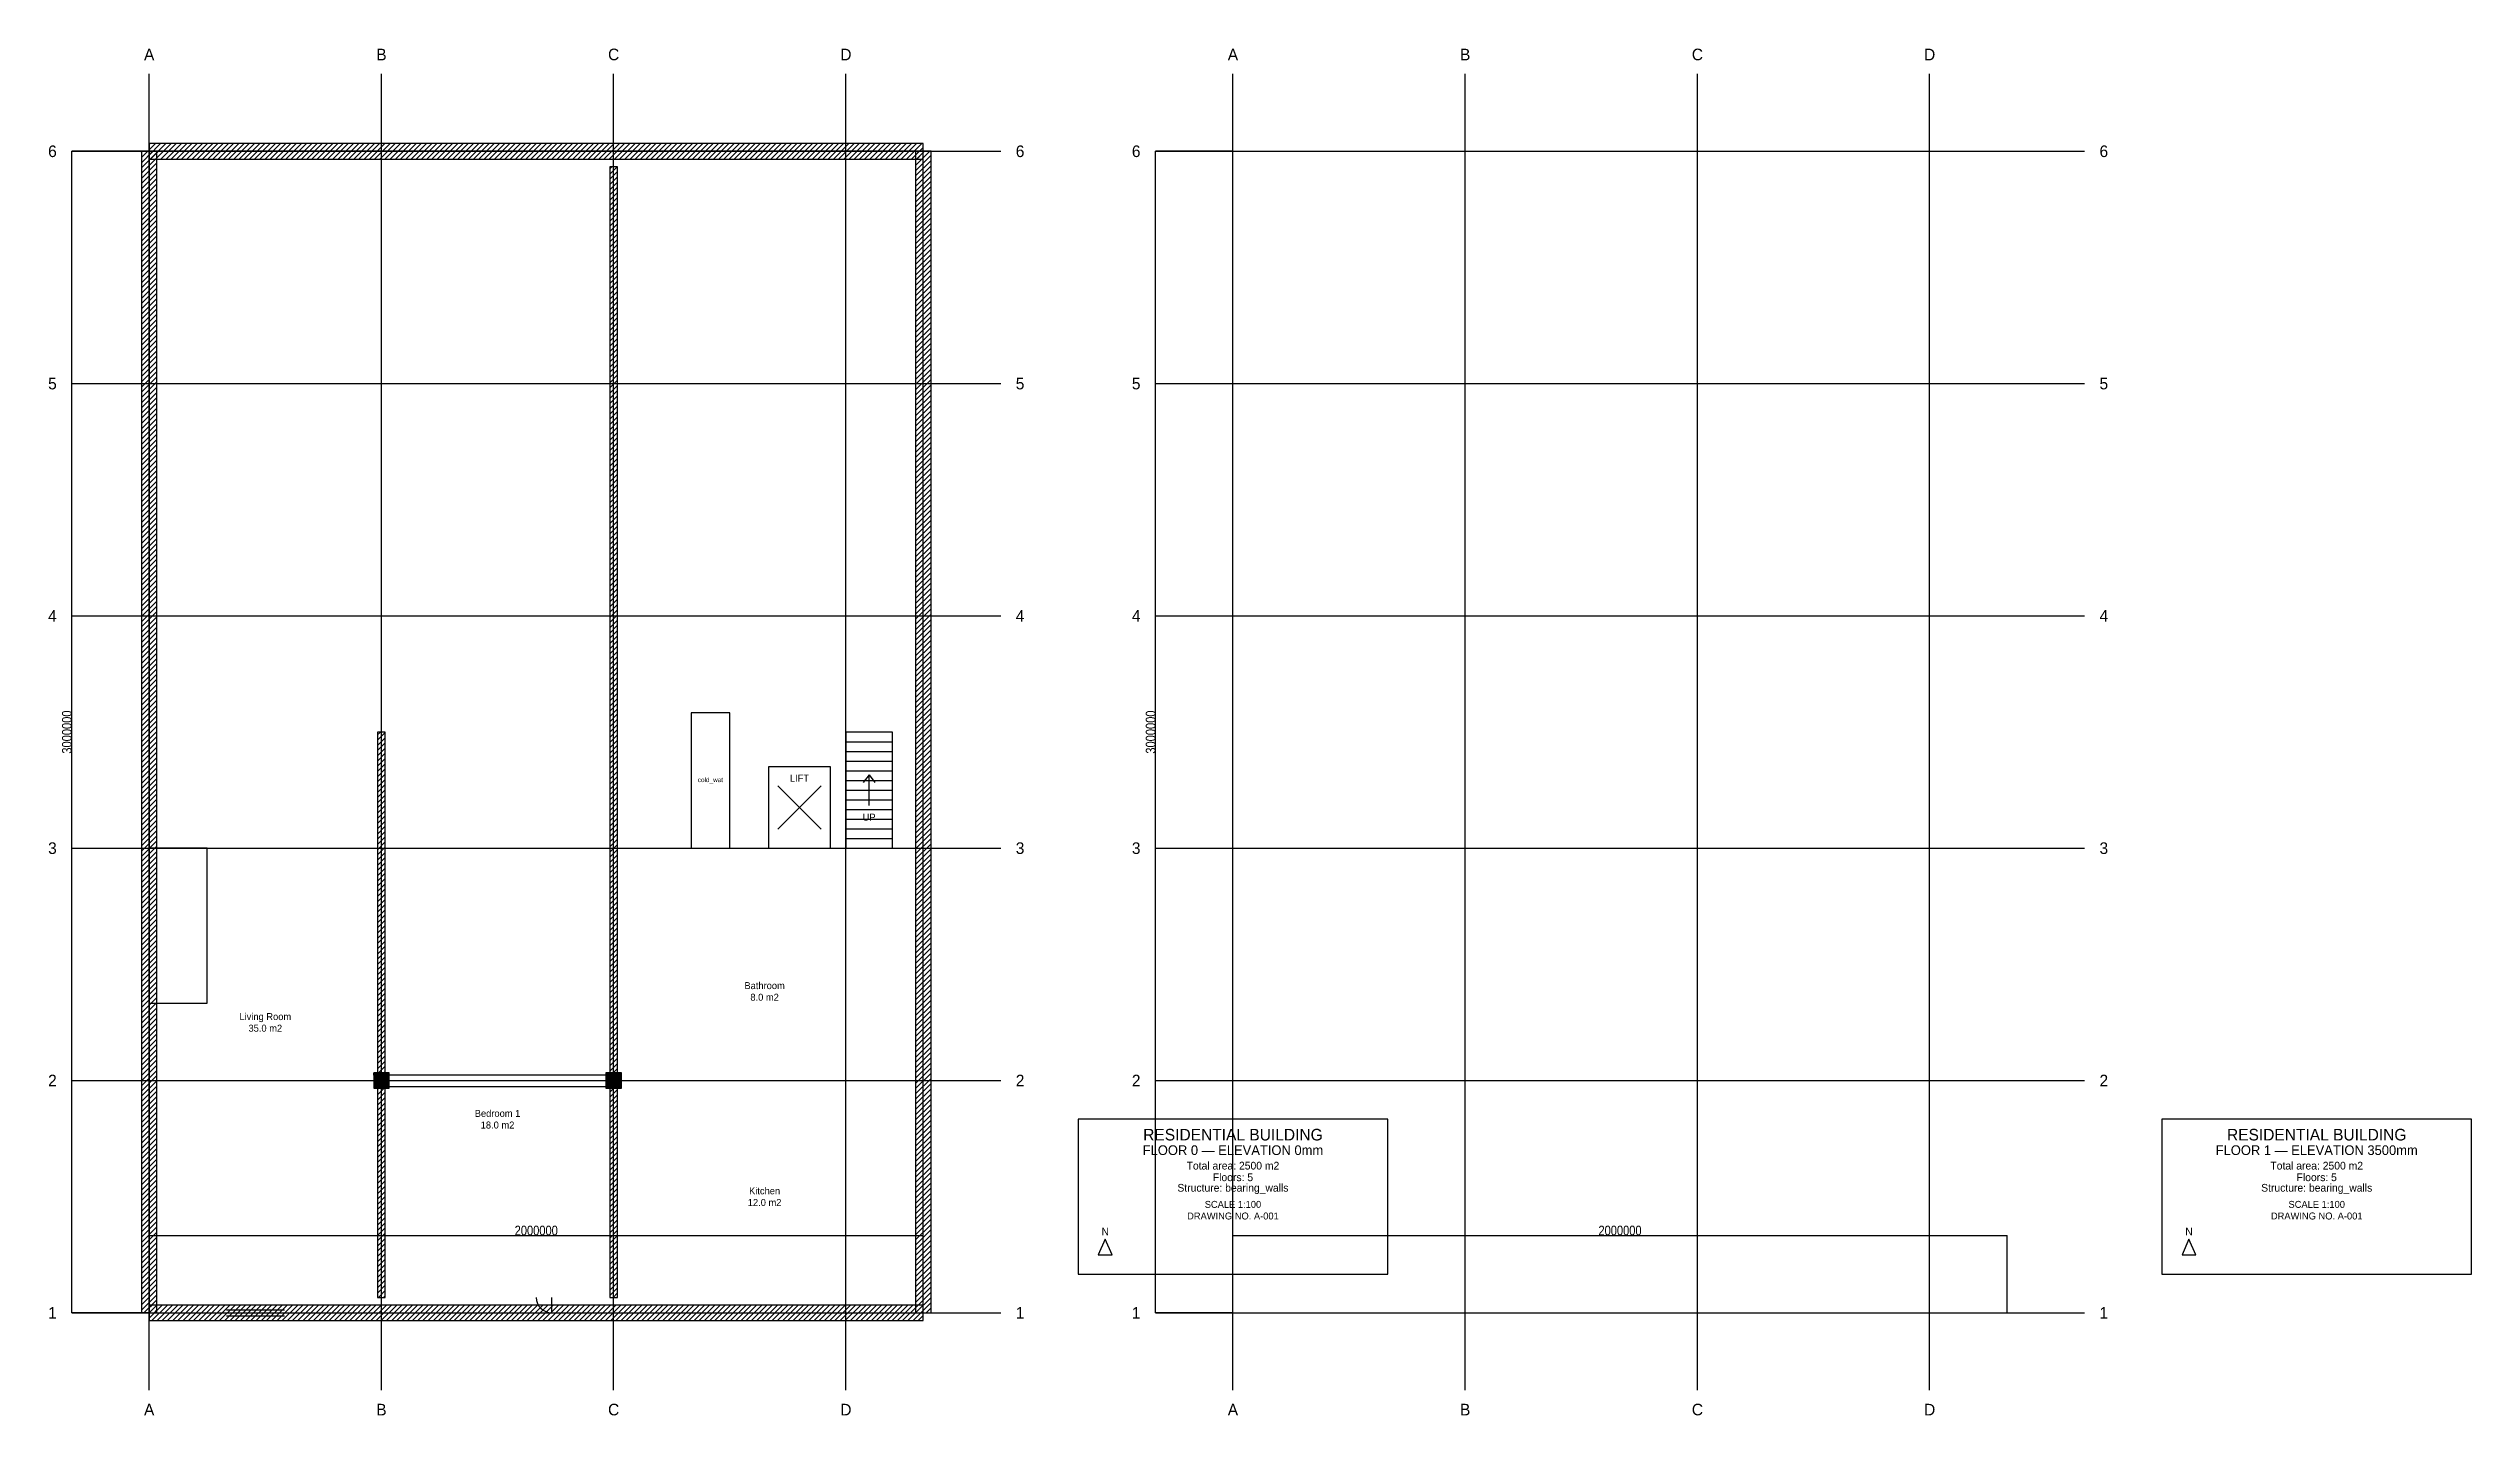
# Model space of a CAD drawing. Header units: millimetres. Extents: x -2602 to 60000, y -2652 to 32657.
import ezdxf

# ---------------------------------------------------------------- set-up
doc = ezdxf.new("R2010")
doc.units = ezdxf.units.MM
for name, color, linetype in [('BALCONIES', 3, 'Continuous'), ('BEAMS', 5, 'Continuous'), ('COLUMNS', 1, 'Continuous'), ('DIMS', 7, 'Continuous'), ('ELEVATOR', 6, 'Continuous'), ('GRID', 8, 'Continuous'), ('HATCH_COLS', 254, 'Continuous'), ('HATCH_WALLS', 8, 'Continuous'), ('MEP', 2, 'Continuous'), ('OPENINGS', 4, 'Continuous'), ('ROOMS', 7, 'Continuous'), ('SLABS', 3, 'Continuous'), ('STAIRS', 6, 'Continuous'), ('TITLE_BLOCK', 7, 'Continuous'), ('WALLS', 1, 'Continuous')]:
    doc.layers.add(name, color=color, linetype=linetype)
doc.styles.add('OpenSansCondensed-Light', font='OpenSansCondensed-Light.ttf')
doc.dimstyles.new('EZDXF', dxfattribs={"dimtxt": 0.25, "dimasz": 0.175, "dimexe": 0.375, "dimexo": 0.125, "dimgap": 0.1, "dimtad": 1, "dimlfac": 100, "dimzin": 12, "dimdsep": 46, "dimtxsty": 'OpenSansCondensed-Light', "dimblk": 'ARCHTICK', "dimcen": 2.5, "dimazin": 3, "dimtfac": 0.5, "dimtmove": 2, "dimatfit": 3})

# ---------------------------------------------------------------- blocks, each defined once
blk = doc.blocks.new('_ARCHTICK')
at = {"color": 0, "linetype": 'BYBLOCK', "const_width": 0.15}
blk.add_lwpolyline([(-0.5, -0.5), (0.5, 0.5)], dxfattribs=at)

msp = doc.modelspace()

# ---------------------------------------------------------------- hatches: boundary and pattern name
at = {"layer": 'HATCH_COLS'}
h = msp.add_hatch(dxfattribs=at)
h.set_pattern_fill('SOLID')
h.paths.add_polyline_path([(5800, 5800), (6200, 5800), (6200, 6200), (5800, 6200)])
h = msp.add_hatch(dxfattribs=at)
h.set_pattern_fill('SOLID')
h.paths.add_polyline_path([(11800, 5800), (12200, 5800), (12200, 6200), (11800, 6200)])
at = {"layer": 'HATCH_WALLS'}
h = msp.add_hatch(dxfattribs=at)
h.set_pattern_fill('ANSI31', scale=30)
h.paths.add_polyline_path([(20000, 30200), (0, 30200), (0, 29800), (20000, 29800)])
h = msp.add_hatch(dxfattribs=at)
h.set_pattern_fill('ANSI31', scale=30)
h.paths.add_polyline_path([(-200, 30000), (-200, 0), (200, 0), (200, 30000)])
h = msp.add_hatch(dxfattribs=at)
h.set_pattern_fill('ANSI31', scale=30)
h.paths.add_polyline_path([(12100, 400), (12100, 29600), (11900, 29600), (11900, 400)])
h = msp.add_hatch(dxfattribs=at)
h.set_pattern_fill('ANSI31', scale=30)
h.paths.add_polyline_path([(20200, 0), (20200, 30000), (19800, 30000), (19800, 0)])
h = msp.add_hatch(dxfattribs=at)
h.set_pattern_fill('ANSI31', scale=30)
h.paths.add_polyline_path([(6100, 400), (6100, 15000), (5900, 15000), (5900, 400)])
h = msp.add_hatch(dxfattribs=at)
h.set_pattern_fill('ANSI31', scale=30)
h.paths.add_polyline_path([(0, -200), (20000, -200), (20000, 200), (0, 200)])

# ---------------------------------------------------------------- linework, layer by layer
at = {"layer": 'BALCONIES'}
msp.add_lwpolyline([(0, 8000), (1500, 8000), (1500, 12000), (0, 12000)], close=True, dxfattribs=at)
at = {"layer": 'BEAMS'}
for p, q in [((6000, 6150), (12000, 6150)), ((6000, 5850), (12000, 5850))]:
    msp.add_line(p, q, dxfattribs=at)
at = {"layer": 'COLUMNS'}
for points in [[(5800, 5800), (6200, 5800), (6200, 6200), (5800, 6200)], [(11800, 5800), (12200, 5800), (12200, 6200), (11800, 6200)]]:
    msp.add_lwpolyline(points, close=True, dxfattribs=at)
at = {"layer": 'ELEVATOR'}
for p, q in [((16240, 12490), (17360, 13610)), ((17360, 12490), (16240, 13610))]:
    msp.add_line(p, q, dxfattribs=at)
msp.add_lwpolyline([(16000, 12000), (17600, 12000), (17600, 14100), (16000, 14100)], close=True, dxfattribs=at)
at = {"layer": 'GRID'}
for p, q in [((0, -2000), (0, 32000)), ((6000, -2000), (6000, 32000)), ((12000, -2000), (12000, 32000)), ((18000, -2000), (18000, 32000)), ((28000, -2000), (28000, 32000)), ((34000, -2000), (34000, 32000)), ((40000, -2000), (40000, 32000)), ((46000, -2000), (46000, 32000)), ((-2000, 30000), (22000, 30000)), ((26000, 30000), (50000, 30000)), ((-2000, 24000), (22000, 24000)), ((26000, 24000), (50000, 24000)), ((-2000, 18000), (22000, 18000)), ((26000, 18000), (50000, 18000)), ((-2000, 12000), (22000, 12000)), ((26000, 12000), (50000, 12000)), ((-2000, 6000), (22000, 6000)), ((26000, 6000), (50000, 6000)), ((-2000, 0), (22000, 0)), ((26000, 0), (50000, 0))]:
    msp.add_line(p, q, dxfattribs=at)
at = {"layer": 'MEP'}
msp.add_lwpolyline([(14000, 12000), (15000, 12000), (15000, 15500), (14000, 15500)], close=True, dxfattribs=at)
at = {"layer": 'OPENINGS'}
for p, q in [((2000, 80), (3500, 80)), ((2000, 0), (3500, 0)), ((10400, 0), (10400, 400)), ((2000, -80), (3500, -80))]:
    msp.add_line(p, q, dxfattribs=at)
msp.add_arc((10400, 400), 400, 180, 270, dxfattribs=at)
at = {"layer": 'SLABS'}
msp.add_lwpolyline([(0, 0), (20000, 0), (20000, 30000), (0, 30000)], close=True, dxfattribs=at)
at = {"layer": 'STAIRS'}
for p, q in [((18000, 14750), (19200, 14750)), ((18000, 14500), (19200, 14500)), ((18000, 14250), (19200, 14250)), ((18000, 14000), (19200, 14000)), ((18600, 13900), (18450, 13700)), ((18600, 13100), (18600, 13900)), ((18600, 13900), (18750, 13700)), ((18000, 13750), (19200, 13750)), ((18000, 13500), (19200, 13500)), ((18000, 13250), (19200, 13250)), ((18000, 13000), (19200, 13000)), ((18000, 12750), (19200, 12750)), ((18000, 12500), (19200, 12500)), ((18000, 12250), (19200, 12250)), ((18000, 12000), (19200, 12000))]:
    msp.add_line(p, q, dxfattribs=at)
msp.add_lwpolyline([(18000, 12000), (19200, 12000), (19200, 15000), (18000, 15000)], close=True, dxfattribs=at)
at = {"layer": 'TITLE_BLOCK'}
for points in [[(24000, 1000), (32000, 1000), (32000, 5000), (24000, 5000)], [(52000, 1000), (60000, 1000), (60000, 5000), (52000, 5000)], [(24700, 1900), (24520, 1500), (24880, 1500)], [(52700, 1900), (52520, 1500), (52880, 1500)]]:
    msp.add_lwpolyline(points, close=True, dxfattribs=at)
at = {"layer": 'WALLS'}
for points in [[(20000, 30200), (0, 30200), (0, 29800), (20000, 29800)], [(-200, 30000), (-200, 0), (200, 0), (200, 30000)], [(12100, 400), (12100, 29600), (11900, 29600), (11900, 400)], [(20200, 0), (20200, 30000), (19800, 30000), (19800, 0)], [(6100, 400), (6100, 15000), (5900, 15000), (5900, 400)], [(0, -200), (20000, -200), (20000, 200), (0, 200)]]:
    msp.add_lwpolyline(points, close=True, dxfattribs=at)

# ---------------------------------------------------------------- texts
at = {"layer": 'ELEVATOR', "insert": (16800, 13810), "char_height": 180, "attachment_point": 5}
msp.add_mtext('LIFT', dxfattribs=at)
at = {"layer": 'GRID', "char_height": 300, "attachment_point": 5}
for s, insert in [('A', (0, 32500)), ('B', (6000, 32500)), ('C', (12000, 32500)), ('D', (18000, 32500)), ('A', (28000, 32500)), ('B', (34000, 32500)), ('C', (40000, 32500)), ('D', (46000, 32500)), ('6', (-2500, 30000)), ('6', (22500, 30000)), ('6', (25500, 30000)), ('6', (50500, 30000)), ('5', (-2500, 24000)), ('5', (22500, 24000)), ('5', (25500, 24000)), ('5', (50500, 24000)), ('4', (-2500, 18000)), ('4', (22500, 18000)), ('4', (25500, 18000)), ('4', (50500, 18000)), ('3', (-2500, 12000)), ('3', (22500, 12000)), ('3', (25500, 12000)), ('3', (50500, 12000)), ('2', (-2500, 6000)), ('2', (22500, 6000)), ('2', (25500, 6000)), ('2', (50500, 6000)), ('1', (-2500, 0)), ('1', (22500, 0)), ('1', (25500, 0)), ('1', (50500, 0)), ('A', (0, -2500)), ('B', (6000, -2500)), ('C', (12000, -2500)), ('D', (18000, -2500)), ('A', (28000, -2500)), ('B', (34000, -2500)), ('C', (40000, -2500)), ('D', (46000, -2500))]:
    msp.add_mtext(s, dxfattribs=dict(at, insert=insert))
at = {"layer": 'MEP', "insert": (14500, 13750), "char_height": 120, "attachment_point": 5}
msp.add_mtext('cold_wat', dxfattribs=at)
at = {"layer": 'ROOMS', "char_height": 180, "attachment_point": 5}
for s, insert in [('Bathroom\\P8.0 m2', (15900, 8300)), ('Living Room\\P35.0 m2', (3000, 7500)), ('Living Room\\P35.0 m2', (3000, 7500)), ('Bedroom 1\\P18.0 m2', (9000, 5000)), ('Kitchen\\P12.0 m2', (15900, 3000))]:
    msp.add_mtext(s, dxfattribs=dict(at, insert=insert))
at = {"layer": 'STAIRS', "insert": (18600, 12800), "char_height": 180, "attachment_point": 5}
msp.add_mtext('UP', dxfattribs=at)
at = {"layer": 'TITLE_BLOCK', "attachment_point": 5}
for s, insert, char_height in [('RESIDENTIAL BUILDING', (28000, 4600), 300), ('RESIDENTIAL BUILDING', (56000, 4600), 300), ('FLOOR 0 — ELEVATION 0mm', (28000, 4200), 250), ('Total area: 2500 m2', (28000, 3800), 200), ('FLOOR 1 — ELEVATION 3500mm', (56000, 4200), 250), ('Total area: 2500 m2', (56000, 3800), 200), ('Structure: bearing_walls', (28000, 3200), 200), ('Floors: 5', (28000, 3500), 200), ('Structure: bearing_walls', (56000, 3200), 200), ('Floors: 5', (56000, 3500), 200), ('DRAWING NO. A-001', (28000, 2500), 180), ('SCALE 1:100', (28000, 2800), 180), ('DRAWING NO. A-001', (56000, 2500), 180), ('SCALE 1:100', (56000, 2800), 180), ('N', (24700, 2100), 200), ('N', (52700, 2100), 200)]:
    msp.add_mtext(s, dxfattribs=dict(at, insert=insert, char_height=char_height))

# ---------------------------------------------------------------- dimensions: what is measured, and where the dimension line sits
at = {"layer": 'DIMS'}
for base, p1, p2 in [((-2000, 0), (0, 0), (0, 30000)), ((26000, 0), (28000, 0), (28000, 30000))]:
    msp.add_linear_dim(base=base, p1=p1, p2=p2, angle=90, dimstyle='EZDXF', override={"dimtxt": 250}, dxfattribs=at).render()
for base, p1, p2 in [((0, 2000), (0, 0), (20000, 0)), ((28000, 2000), (28000, 0), (48000, 0))]:
    msp.add_linear_dim(base=base, p1=p1, p2=p2, dimstyle='EZDXF', override={"dimtxt": 250}, dxfattribs=at).render()

doc.saveas('drawing.dxf')
